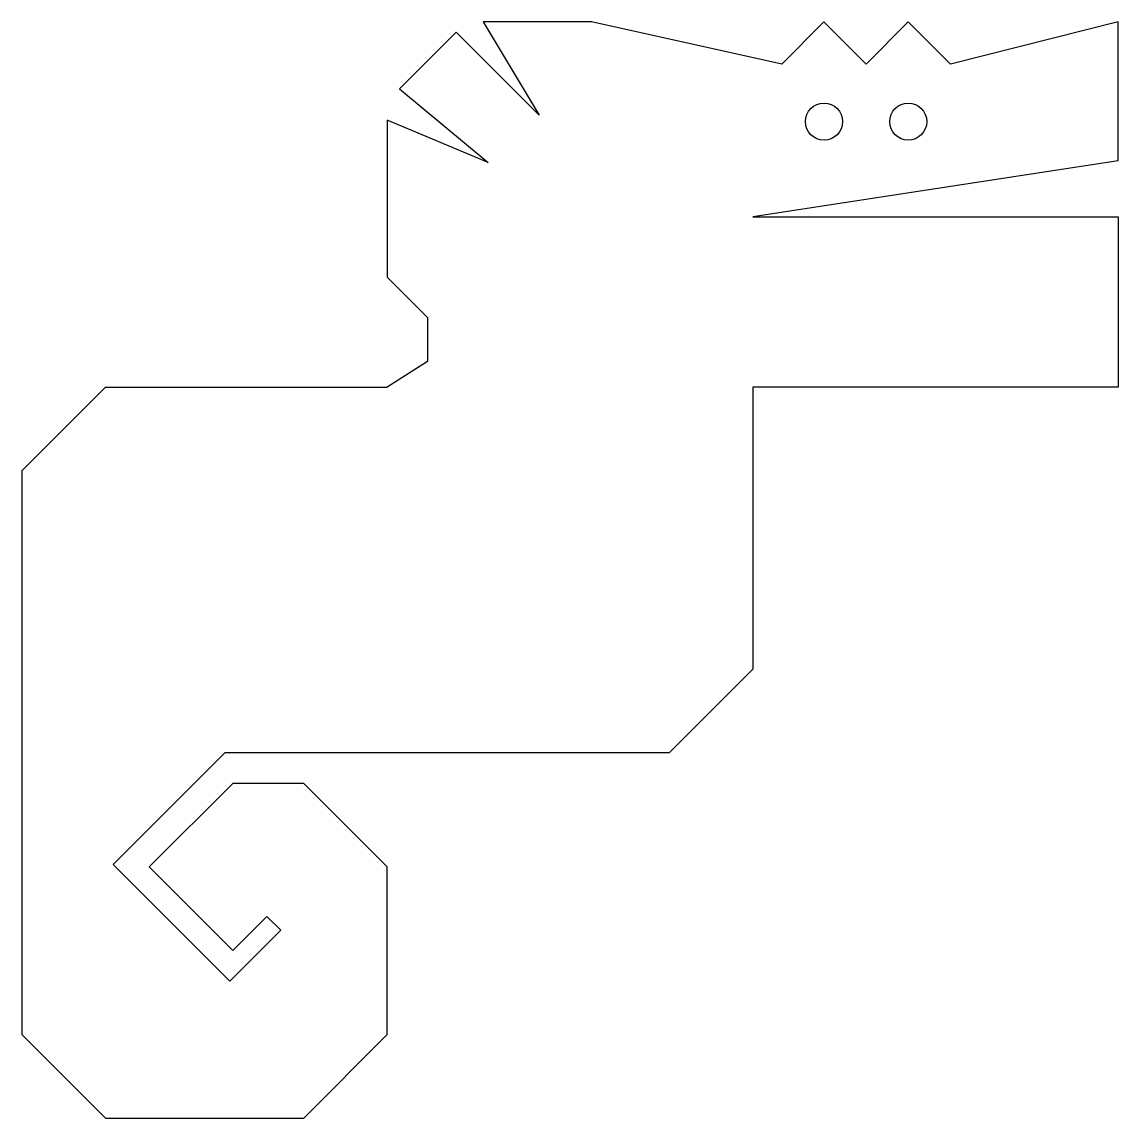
# Model space of a CAD drawing. Extents: x 0 to 38.1, y 0 to 38.1.
import ezdxf

# ---------------------------------------------------------------- set-up
doc = ezdxf.new("R2010")
doc.units = 0
doc.layers.add('LAYER_2', color=1, linetype='Continuous')

msp = doc.modelspace()

# ---------------------------------------------------------------- linework, layer by layer
at = {"layer": 'LAYER_2', "color": 7}
for p, q in [((19.800342, 38.1), (16.028651, 38.1)), ((16.028651, 38.1), (17.981159, 34.861093)), ((26.414581, 36.636179), (19.800342, 38.1)), ((26.414581, 36.636179), (27.878402, 38.1)), ((29.342223, 36.636179), (27.878402, 38.1)), ((29.342223, 36.636179), (30.806044, 38.1)), ((32.269865, 36.636179), (30.806044, 38.1)), ((38.1, 38.1), (32.269865, 36.636179)), ((38.1, 33.27256), (38.1, 38.1)), ((13.122369, 35.770426), (15.097097, 37.745155)), ((17.981159, 34.861093), (15.097097, 37.745155)), ((13.122369, 35.770426), (16.206074, 33.219333)), ((12.699828, 34.683671), (12.699828, 29.225606)), ((16.206074, 33.219333), (12.699828, 34.683671)), ((38.1, 33.27256), (25.4, 31.320052)), ((25.4, 31.320052), (38.1, 31.320052)), ((38.1, 31.320052), (38.1, 25.4)), ((12.699828, 29.225606), (14.09802, 27.827414)), ((14.09802, 27.827414), (14.09802, 26.296931)), ((14.09802, 26.296931), (12.699828, 25.4)), ((2.902493, 25.4), (0, 22.497507)), ((2.902493, 25.4), (12.699828, 25.4)), ((38.1, 25.4), (25.399311, 25.4)), ((25.4, 25.4), (25.399311, 15.602493)), ((0, 22.497507), (0, 2.902493)), ((25.399311, 15.602493), (22.496818, 12.7)), ((3.175, 8.819444), (7.055556, 12.7)), ((22.496818, 12.7), (7.055556, 12.7)), ((7.328063, 11.633743), (4.42557, 8.73125)), ((9.797507, 11.633743), (7.328063, 11.633743)), ((9.797507, 11.633743), (12.7, 8.73125)), ((7.231944, 4.7625), (3.175, 8.819444)), ((4.42557, 8.73125), (7.328063, 5.828757)), ((12.7, 2.902493), (12.7, 8.73125)), ((7.328063, 5.828757), (8.510764, 7.011458)), ((8.510764, 7.011458), (8.995833, 6.526389)), ((8.995833, 6.526389), (7.231944, 4.7625)), ((0, 2.902493), (2.902493, 0)), ((12.7, 2.902493), (9.797507, 0)), ((2.902493, 0), (9.797507, 0))]:
    msp.add_line(p, q, dxfattribs=at)
for centre in [(27.878574, 34.634406), (30.806216, 34.634406)]:
    msp.add_circle(centre, 0.643372, dxfattribs=at)

doc.saveas('drawing.dxf')
